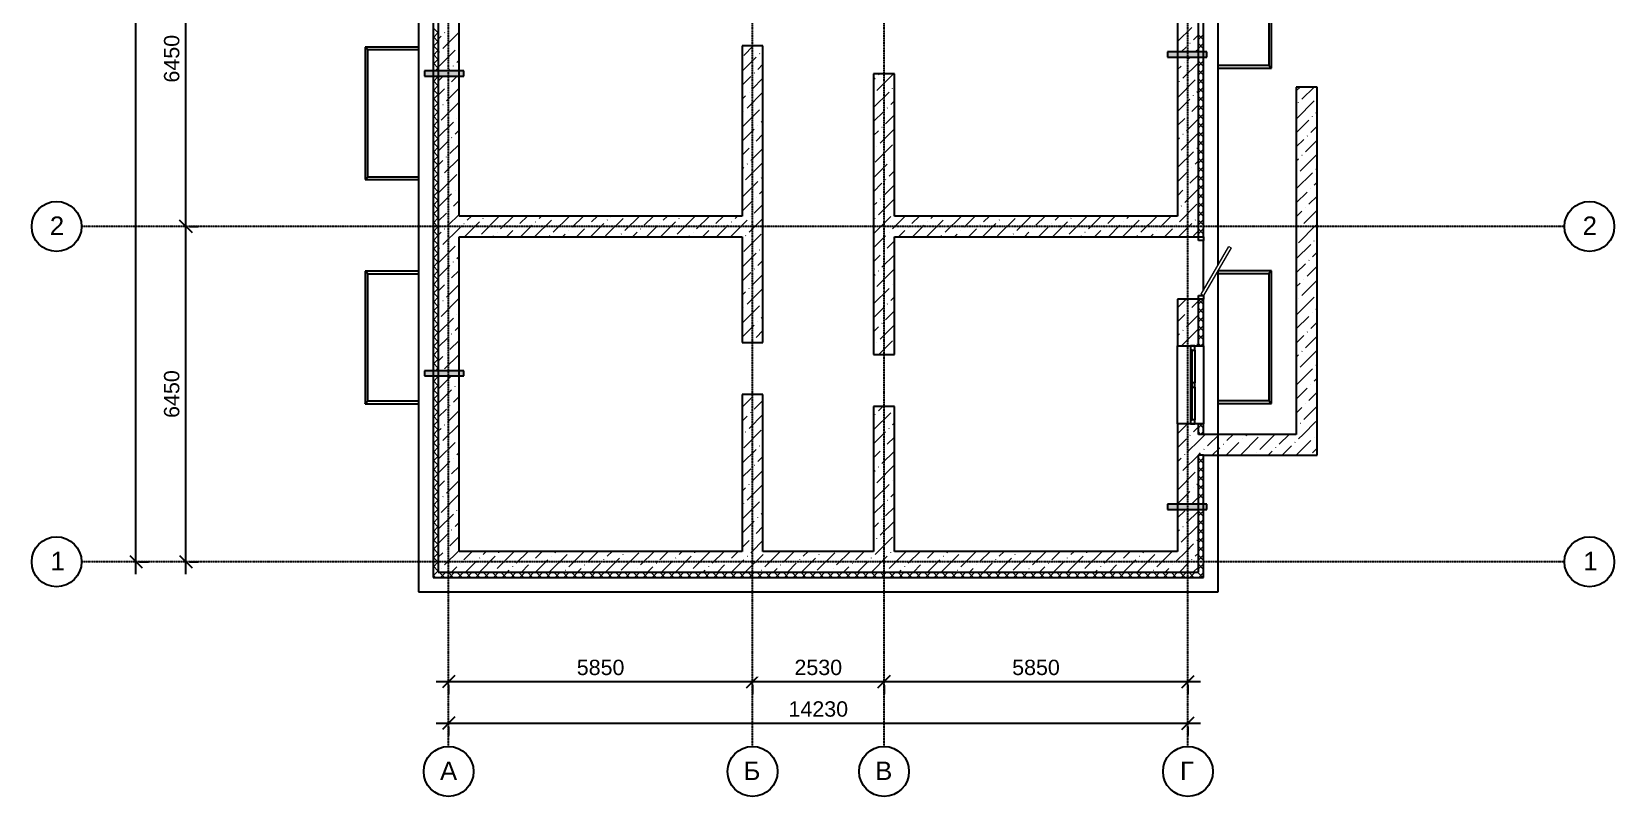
# Model space of a CAD drawing. Header units: millimetres. Extents: x -3463 to 813393, y -106315 to 159215.
# Drawn here: x -2286 to 28175, y -2448 to 12259 of the extents above; entities that cross this region are included whole.
import ezdxf

# ---------------------------------------------------------------- set-up
doc = ezdxf.new("R2010")
doc.units = ezdxf.units.MM
doc.linetypes.add('Линия сетки', pattern=[22.225, 12.7, -3.175, 3.175, -3.175])
doc.layers.add('AXIS_', color=252, linetype='Continuous')
doc.layers.add('PLANS_', color=252, linetype='Continuous')
doc.styles.add('arial', font='arial.ttf')
doc.styles.add('Arial_1', font='arial.ttf', dxfattribs={"height": 295.05988})

# ---------------------------------------------------------------- blocks, each defined once
blk = doc.blocks.new('_Oblique')
at = {"color": 0, "linetype": 'ByBlock', "lineweight": -2}
blk.add_line((-0.5, -0.5), (0.5, 0.5), dxfattribs=at)
blk = doc.blocks.new('A$Cef6d39c7')
at = {"layer": 'PLANS_'}
for points in [[(9825, -34334), (10094, -34334), (10094, -34234), (9334, -34234), (9334, -34334), (9730, -34334)], [(-4699, -34701), (-4206, -34701), (-4206, -34601), (-4966, -34601), (-4966, -34701), (-4713, -34701)], [(-4699, -40466), (-4206, -40466), (-4206, -40366), (-4966, -40366), (-4966, -40466), (-4704, -40466)], [(9531, -43034), (10094, -43034), (10094, -42934), (9334, -42934), (9334, -43034), (9390, -43034)]]:
    blk.add_hatch(color=256, dxfattribs=at).paths.add_polyline_path(points, flags=0)
at = {"layer": 'AXIS_', "linetype": 'Линия сетки'}
for p, q in [((-4499, -47592), (-4499, 37741)), ((1351, -47592), (1351, 37741)), ((3881, -47592), (3881, 37741)), ((9731, -47592), (9731, 37741)), ((16977, -37590), (-11564, -37590)), ((16977, -44040), (-11564, -44040))]:
    blk.add_line(p, q, dxfattribs=at)
at = {"layer": 'AXIS_'}
for p, q in [((-10517, -44280), (-10517, 36140)), ((-9557, -37830), (-9557, -30900)), ((-9557, -44280), (-9557, -37350)), ((-9487, -37590), (-9317, -37590)), ((-9487, -37590), (-9317, -37590)), ((-10447, -44040), (-10277, -44040)), ((-9487, -44040), (-9317, -44040)), ((-4739, -46345), (1591, -46345)), ((-4499, -46415), (-4499, -46585)), ((1111, -46345), (4121, -46345)), ((1351, -46415), (1351, -46585)), ((1351, -46415), (1351, -46585)), ((3881, -46415), (3881, -46585)), ((3881, -46415), (3881, -46585)), ((9731, -46415), (9731, -46585)), ((-4739, -47145), (9971, -47145)), ((-4499, -47215), (-4499, -47385)), ((9731, -47215), (9731, -47385))]:
    blk.add_line(p, q, dxfattribs=at)
for centre in [(-12044, -37590), (17457, -37590), (-12044, -44040), (17457, -44040), (-4499, -48072), (1351, -48072), (3881, -48072), (9731, -48072)]:
    blk.add_circle(centre, 480, dxfattribs=at)
at = {"layer": 'PLANS_'}
for p, q in [((10311, -38335), (10311, 36480)), ((9931, -37790), (9931, 36100)), ((-5079, 21975), (-5079, -44620)), ((-4699, 21430), (-4699, -44240)), ((11286, -32046), (11286, -34496)), ((11336, -34546), (11336, -31996)), ((-5079, -34140), (-6104, -34140)), ((-6104, -34140), (-6104, -36690)), ((-6054, -34190), (-5079, -34190)), ((-6054, -36640), (-6054, -34190)), ((10094, -34234), (9334, -34234)), ((9334, -34234), (9334, -34334)), ((9334, -34334), (10094, -34334)), ((10094, -34334), (10094, -34234)), ((-4206, -34601), (-4966, -34601)), ((-4966, -34601), (-4966, -34701)), ((-4966, -34701), (-4206, -34701)), ((-4206, -34701), (-4206, -34601)), ((11286, -34496), (10311, -34496)), ((10311, -34546), (11336, -34546)), ((-6104, -36690), (-5079, -36690)), ((-5079, -36640), (-6054, -36640)), ((9931, -37790), (10031, -37790)), ((9931, -37860), (9931, -37790)), ((10031, -37860), (9931, -37860)), ((10031, -37790), (10031, -37860)), ((10031, -38820), (10031, -37860)), ((-5079, -38450), (-6104, -38450)), ((-6104, -38450), (-6104, -41000)), ((-6054, -38500), (-5079, -38500)), ((-6054, -40950), (-6054, -38500)), ((10311, -44620), (10311, -38435)), ((11336, -38446), (10311, -38446)), ((10311, -38496), (11286, -38496)), ((11286, -38496), (11286, -40946)), ((11336, -40996), (11336, -38446)), ((9931, -38920), (10031, -38920)), ((9931, -38990), (9931, -38920)), ((9931, -39890), (9931, -38990)), ((10031, -38990), (9931, -38990)), ((10031, -38920), (10031, -38990)), ((9531, -41390), (9531, -39890)), ((9781, -39890), (9781, -39970)), ((9861, -39890), (9781, -39890)), ((9861, -39970), (9861, -39890)), ((10031, -39890), (10031, -41390)), ((9781, -39970), (9781, -41310)), ((9811, -39970), (9781, -39970)), ((9781, -39970), (9861, -39970)), ((9811, -41310), (9811, -39970)), ((9861, -39970), (9861, -40600)), ((-4206, -40366), (-4966, -40366)), ((-4966, -40366), (-4966, -40466)), ((-4966, -40466), (-4206, -40466)), ((-4206, -40466), (-4206, -40366)), ((9781, -40600), (9781, -40680)), ((9861, -40600), (9781, -40600)), ((9781, -40680), (9861, -40680)), ((9861, -40680), (9861, -40600)), ((9861, -40680), (9861, -41310)), ((-6104, -41000), (-5079, -41000)), ((-5079, -40950), (-6054, -40950)), ((11286, -40946), (10311, -40946)), ((10311, -40996), (11336, -40996)), ((9781, -41310), (9811, -41310)), ((9781, -41310), (9781, -41390)), ((9861, -41310), (9781, -41310)), ((9781, -41390), (9861, -41390)), ((9861, -41390), (9861, -41310)), ((9931, -41590), (9931, -41390)), ((10031, -41590), (9931, -41590)), ((9931, -44240), (9931, -41990)), ((10031, -41990), (9931, -41990)), ((10094, -42934), (9334, -42934)), ((9334, -42934), (9334, -43034)), ((10094, -43034), (10094, -42934)), ((9334, -43034), (10094, -43034)), ((-4699, -44240), (9931, -44240)), ((-5079, -44620), (10311, -44620))]:
    blk.add_line(p, q, dxfattribs=at)
at = {"layer": 'PLANS_', "lineweight": 25}
for p, q in [((10031, -37790), (10031, 36200)), ((-4799, 21430), (-4799, -44340)), ((-4299, -37390), (-4299, -31340)), ((9531, -31340), (9531, -37390)), ((1551, -34120), (1151, -34120)), ((1151, -34120), (1151, -37390)), ((1551, -39820), (1551, -34120)), ((3681, -34655), (3681, -40055)), ((4081, -34655), (3681, -34655)), ((4081, -37390), (4081, -34655)), ((12216, -34910), (11816, -34910)), ((11816, -34910), (11816, -41590)), ((12216, -41990), (12216, -34910)), ((1151, -37390), (-4299, -37390)), ((9531, -37390), (4081, -37390)), ((-4299, -43840), (-4299, -37790)), ((-4299, -37790), (1151, -37790)), ((1151, -37790), (1151, -39820)), ((4081, -40055), (4081, -37790)), ((4081, -37790), (9931, -37790)), ((9531, -38990), (9531, -39890)), ((9931, -38990), (9531, -38990)), ((10031, -39890), (10031, -38990)), ((1151, -39820), (1551, -39820)), ((9531, -39890), (10031, -39890)), ((3681, -40055), (4081, -40055)), ((1551, -40820), (1151, -40820)), ((1151, -40820), (1151, -43840)), ((1551, -43840), (1551, -40820)), ((3681, -41055), (3681, -43840)), ((4081, -41055), (3681, -41055)), ((4081, -43840), (4081, -41055)), ((9531, -41390), (9531, -43840)), ((10031, -41390), (9531, -41390)), ((10031, -41590), (10031, -41390)), ((11816, -41590), (10031, -41590)), ((10031, -44340), (10031, -41990)), ((10031, -41990), (12216, -41990)), ((1151, -43840), (-4299, -43840)), ((3681, -43840), (1551, -43840)), ((9531, -43840), (4081, -43840)), ((-4799, -44340), (10031, -44340))]:
    blk.add_line(p, q, dxfattribs=at)
at = {"layer": 'PLANS_', "linetype": 'Continuous', "lineweight": 9}
for p, q in [((-4699, -33869), (-4799, -33769)), ((9531, -34036), (9803, -33764)), ((-4799, -33962), (-4699, -33862)), ((-4699, -34038), (-4799, -33938)), ((-4799, -34131), (-4699, -34031)), ((-4699, -34208), (-4799, -34108)), ((-4699, -33987), (-4644, -33932)), ((-4610, -34168), (-4299, -33856)), ((-4577, -33865), (-4574, -33862)), ((9769, -34067), (9772, -34064)), ((9837, -34000), (9931, -33905)), ((9931, -33996), (10031, -33896)), ((10031, -34004), (9931, -33904)), ((9931, -34166), (10031, -34066)), ((10031, -34174), (9931, -34074)), ((-4799, -34301), (-4699, -34201)), ((-4699, -34378), (-4799, -34278)), ((-4799, -34471), (-4699, -34371)), ((-4699, -34526), (-4374, -34202)), ((-4678, -34235), (-4675, -34232)), ((-4341, -34437), (-4299, -34395)), ((-4307, -34134), (-4304, -34131)), ((1151, -34603), (1418, -34336)), ((1182, -34303), (1365, -34120)), ((1485, -34269), (1488, -34266)), ((9603, -34234), (9702, -34134)), ((9736, -34370), (9772, -34334)), ((9872, -34234), (9931, -34174)), ((9931, -34336), (9933, -34334)), ((9931, -34505), (10031, -34405)), ((10031, -34513), (9931, -34413)), ((10031, -34343), (10022, -34334)), ((-4699, -34547), (-4799, -34447)), ((-4799, -34810), (-4699, -34710)), ((-4759, -34601), (-4699, -34541)), ((-4699, -34717), (-4714, -34701)), ((-4699, -34795), (-4605, -34701)), ((-4505, -34601), (-4476, -34572)), ((-4442, -34808), (-4335, -34701)), ((-4408, -34505), (-4405, -34502)), ((1151, -34872), (1317, -34707)), ((1384, -34639), (1387, -34637)), ((1451, -34572), (1551, -34472)), ((3741, -34976), (4063, -34655)), ((3775, -34673), (3778, -34670)), ((9531, -34574), (9601, -34505)), ((9635, -34740), (9931, -34444)), ((9668, -34437), (9671, -34435)), ((9931, -34675), (10031, -34575)), ((10031, -34683), (9931, -34583)), ((-4699, -34887), (-4799, -34787)), ((-4799, -34980), (-4699, -34880)), ((-4699, -35056), (-4799, -34956)), ((-4699, -35065), (-4577, -34943)), ((-4543, -35178), (-4299, -34934)), ((-4509, -34875), (-4506, -34872)), ((1249, -35313), (1551, -35011)), ((1283, -35010), (1286, -35007)), ((1350, -34943), (1551, -34742)), ((3681, -34767), (3708, -34740)), ((3681, -35306), (3977, -35010)), ((4045, -34943), (4047, -34940)), ((9534, -35111), (9870, -34774)), ((9567, -34808), (9570, -34805)), ((9904, -35010), (9931, -34983)), ((9931, -34845), (10031, -34745)), ((10031, -34852), (9931, -34752)), ((9931, -35014), (10031, -34914)), ((10031, -35022), (9931, -34922)), ((11816, -34983), (11890, -34910)), ((11925, -35145), (12160, -34910)), ((-4799, -35150), (-4699, -35050)), ((-4699, -35226), (-4799, -35126)), ((-4799, -35319), (-4699, -35219)), ((-4699, -35396), (-4799, -35296)), ((-4699, -35334), (-4678, -35313)), ((-4644, -35549), (-4307, -35212)), ((-4610, -35246), (-4607, -35243)), ((1151, -35142), (1216, -35077)), ((3943, -35313), (3946, -35310)), ((4011, -35246), (4081, -35175)), ((9531, -35383), (9769, -35145)), ((9803, -35380), (9931, -35252)), ((9837, -35077), (9840, -35074)), ((9931, -35184), (10031, -35084)), ((10031, -35192), (9931, -35092)), ((9931, -35354), (10031, -35254)), ((10031, -35361), (9931, -35261)), ((11824, -35515), (12160, -35178)), ((11857, -35212), (11860, -35209)), ((-4799, -35489), (-4699, -35389)), ((-4699, -35566), (-4799, -35466)), ((-4799, -35659), (-4699, -35559)), ((-4699, -35735), (-4799, -35635)), ((-4699, -35873), (-4408, -35582)), ((-4341, -35515), (-4338, -35512)), ((1151, -35680), (1485, -35347)), ((1182, -35380), (1185, -35377)), ((1519, -35582), (1551, -35550)), ((3681, -35575), (3876, -35380)), ((3910, -35616), (4081, -35444)), ((9531, -35652), (9668, -35515)), ((9702, -35751), (9931, -35521)), ((9736, -35448), (9739, -35445)), ((9931, -35523), (10031, -35423)), ((10031, -35531), (9931, -35431)), ((9931, -35693), (10031, -35593)), ((10031, -35701), (9931, -35601)), ((11816, -35792), (12059, -35549)), ((12127, -35481), (12130, -35478)), ((12194, -35414), (12216, -35392)), ((-4799, -35829), (-4699, -35729)), ((-4699, -35905), (-4799, -35805)), ((-4799, -35998), (-4699, -35898)), ((-4442, -35885), (-4439, -35883)), ((-4374, -35818), (-4299, -35742)), ((1151, -35950), (1384, -35717)), ((1418, -35953), (1551, -35819)), ((1451, -35650), (1454, -35647)), ((3681, -35844), (3775, -35751)), ((3809, -35986), (4081, -35714)), ((3842, -35683), (3845, -35681)), ((9531, -35921), (9567, -35885)), ((9601, -36121), (9931, -35791)), ((9635, -35818), (9638, -35815)), ((9931, -35863), (10031, -35763)), ((10031, -35871), (9931, -35771)), ((9931, -36033), (10031, -35933)), ((10031, -36040), (9931, -35940)), ((11816, -36061), (11958, -35919)), ((11992, -36155), (12216, -35930)), ((12026, -35852), (12029, -35849)), ((12093, -35784), (12216, -35661)), ((-4699, -36075), (-4799, -35975)), ((-4799, -36168), (-4699, -36068)), ((-4699, -36244), (-4799, -36144)), ((-4799, -36338), (-4699, -36238)), ((-4699, -36142), (-4509, -35953)), ((-4476, -36189), (-4299, -36012)), ((1151, -36219), (1283, -36087)), ((1317, -36323), (1551, -36089)), ((1350, -36020), (1353, -36017)), ((3708, -36357), (4045, -36020)), ((3741, -36054), (3744, -36051)), ((9531, -36460), (9837, -36155)), ((9534, -36189), (9537, -36186)), ((9904, -36087), (9907, -36085)), ((9931, -36202), (10031, -36102)), ((10031, -36210), (9931, -36110)), ((11891, -36525), (12216, -36200)), ((11925, -36222), (11928, -36219)), ((-4699, -36414), (-4799, -36314)), ((-4799, -36507), (-4699, -36407)), ((-4699, -36584), (-4799, -36484)), ((-4699, -36412), (-4610, -36323)), ((-4577, -36559), (-4299, -36281)), ((-4543, -36256), (-4540, -36253)), ((1151, -36489), (1182, -36458)), ((1216, -36694), (1551, -36358)), ((1249, -36391), (1252, -36388)), ((3681, -36653), (3943, -36391)), ((3977, -36626), (4081, -36522)), ((4011, -36323), (4014, -36320)), ((4078, -36256), (4081, -36253)), ((9531, -36730), (9736, -36525)), ((9803, -36458), (9806, -36455)), ((9870, -36391), (9931, -36330)), ((9931, -36372), (10031, -36272)), ((10031, -36380), (9931, -36280)), ((9931, -36542), (10031, -36442)), ((10031, -36549), (9931, -36449)), ((11816, -36330), (11857, -36290)), ((12194, -36492), (12197, -36489)), ((-4799, -36677), (-4699, -36577)), ((-4699, -36754), (-4799, -36654)), ((-4799, -36847), (-4699, -36747)), ((-4699, -36923), (-4799, -36823)), ((-4678, -36929), (-4341, -36593)), ((-4644, -36626), (-4641, -36623)), ((-4307, -36828), (-4299, -36820)), ((1151, -37027), (1451, -36727)), ((1519, -36660), (1522, -36657)), ((3681, -36922), (3842, -36761)), ((3876, -36997), (4081, -36791)), ((3910, -36694), (3913, -36691)), ((9702, -36828), (9705, -36826)), ((9769, -36761), (9931, -36599)), ((9931, -36711), (10031, -36611)), ((10031, -36719), (9931, -36619)), ((9931, -36881), (10031, -36781)), ((10031, -36889), (9931, -36789)), ((11816, -36869), (12127, -36559)), ((11824, -36593), (11826, -36590)), ((12160, -36795), (12216, -36739)), ((-4799, -37016), (-4699, -36916)), ((-4699, -37093), (-4799, -36993)), ((-4799, -37186), (-4699, -37086)), ((-4699, -37263), (-4799, -37163)), ((-4699, -37220), (-4442, -36963)), ((-4408, -37199), (-4299, -37089)), ((-4374, -36896), (-4372, -36893)), ((1151, -37297), (1350, -37098)), ((1418, -37030), (1421, -37028)), ((1485, -36963), (1551, -36897)), ((3681, -37191), (3741, -37131)), ((3775, -37367), (4081, -37061)), ((3809, -37064), (3812, -37061)), ((9531, -36999), (9635, -36896)), ((9668, -37131), (9931, -36868)), ((9931, -37051), (10031, -36951)), ((10031, -37059), (9931, -36959)), ((9931, -37221), (10031, -37121)), ((10031, -37228), (9931, -37128)), ((11816, -37139), (12026, -36929)), ((12059, -37165), (12216, -37008)), ((12093, -36862), (12096, -36859)), ((-4799, -37356), (-4699, -37256)), ((-4699, -37432), (-4799, -37332)), ((-4799, -37526), (-4699, -37426)), ((-4699, -37489), (-4543, -37333)), ((-4509, -37569), (-4299, -37359)), ((-4476, -37266), (-4473, -37263)), ((-4139, -37468), (-4060, -37390)), ((-3869, -37738), (-3533, -37401)), ((-3836, -37435), (-3833, -37432)), ((-3499, -37637), (-3252, -37390)), ((-3128, -37536), (-2983, -37390)), ((-2758, -37435), (-2713, -37390)), ((-2489, -37704), (-2174, -37390)), ((-2455, -37401), (-2452, -37398)), ((-2118, -37603), (-1905, -37390)), ((-1748, -37502), (-1636, -37390)), ((-1478, -37771), (-1142, -37435)), ((-1445, -37468), (-1442, -37465)), ((-1377, -37401), (-1366, -37390)), ((-1108, -37670), (-827, -37390)), ((-737, -37569), (-558, -37390)), ((-367, -37468), (-289, -37390)), ((-98, -37738), (239, -37401)), ((-64, -37435), (-61, -37432)), ((273, -37637), (520, -37390)), ((643, -37536), (789, -37390)), ((1014, -37435), (1058, -37390)), ((1283, -37704), (1551, -37436)), ((1317, -37401), (1320, -37398)), ((1384, -37333), (1551, -37166)), ((3681, -37730), (4011, -37401)), ((3708, -37435), (3711, -37432)), ((4078, -37333), (4081, -37331)), ((4081, -37600), (4291, -37390)), ((4415, -37536), (4561, -37390)), ((4785, -37435), (4830, -37390)), ((5055, -37704), (5369, -37390)), ((5088, -37401), (5091, -37398)), ((5425, -37603), (5638, -37390)), ((5796, -37502), (5908, -37390)), ((6065, -37771), (6402, -37435)), ((6099, -37468), (6102, -37465)), ((6166, -37401), (6177, -37390)), ((6436, -37670), (6716, -37390)), ((6806, -37569), (6985, -37390)), ((7176, -37468), (7255, -37390)), ((7446, -37738), (7783, -37401)), ((7479, -37435), (7482, -37432)), ((7816, -37637), (8063, -37390)), ((8187, -37536), (8332, -37390)), ((8557, -37435), (8602, -37390)), ((8826, -37704), (9141, -37390)), ((8860, -37401), (8863, -37398)), ((9197, -37603), (9410, -37390)), ((9531, -37268), (9534, -37266)), ((9567, -37502), (9904, -37165)), ((9601, -37199), (9604, -37196)), ((9870, -37468), (9873, -37465)), ((9931, -37390), (10031, -37290)), ((10031, -37398), (9931, -37298)), ((9931, -37560), (10031, -37460)), ((10031, -37568), (9931, -37468)), ((11816, -37408), (11925, -37300)), ((11958, -37536), (12216, -37277)), ((11992, -37232), (11995, -37230)), ((-4699, -37602), (-4799, -37502)), ((-4799, -37695), (-4699, -37595)), ((-4699, -37772), (-4799, -37672)), ((-4799, -37865), (-4699, -37765)), ((-4699, -37759), (-4644, -37704)), ((-4610, -37940), (-4299, -37628)), ((-4577, -37637), (-4574, -37634)), ((-4299, -37628), (-4273, -37603)), ((-4206, -37536), (-4203, -37533)), ((-4191, -37790), (-3903, -37502)), ((-3652, -37790), (-3634, -37771)), ((-3566, -37704), (-3563, -37701)), ((-3383, -37790), (-3263, -37670)), ((-3196, -37603), (-3193, -37600)), ((-3113, -37790), (-2893, -37569)), ((-2844, -37790), (-2522, -37468)), ((-2825, -37502), (-2823, -37499)), ((-2556, -37771), (-2553, -37768)), ((-2305, -37790), (-2253, -37738)), ((-2186, -37670), (-2183, -37667)), ((-2036, -37790), (-1882, -37637)), ((-1815, -37569), (-1812, -37566)), ((-1766, -37790), (-1512, -37536)), ((-1175, -37738), (-1172, -37735)), ((-958, -37790), (-872, -37704)), ((-805, -37637), (-802, -37634)), ((-689, -37790), (-502, -37603)), ((-434, -37536), (-432, -37533)), ((-419, -37790), (-131, -37502)), ((120, -37790), (138, -37771)), ((205, -37704), (208, -37701)), ((389, -37790), (509, -37670)), ((576, -37603), (579, -37600)), ((658, -37790), (879, -37569)), ((928, -37790), (1151, -37566)), ((946, -37502), (949, -37499)), ((1151, -37566), (1249, -37468)), ((1182, -38074), (1519, -37738)), ((1216, -37771), (1219, -37768)), ((3681, -38000), (3910, -37771)), ((3977, -37704), (3980, -37701)), ((4045, -37637), (4081, -37600)), ((4161, -37790), (4280, -37670)), ((4348, -37603), (4350, -37600)), ((4430, -37790), (4651, -37569)), ((4700, -37790), (5021, -37468)), ((4718, -37502), (4721, -37499)), ((4987, -37771), (4990, -37768)), ((5238, -37790), (5291, -37738)), ((5358, -37670), (5361, -37667)), ((5508, -37790), (5661, -37637)), ((5728, -37569), (5731, -37566)), ((5777, -37790), (6031, -37536)), ((6368, -37738), (6371, -37735)), ((6585, -37790), (6671, -37704)), ((6739, -37637), (6741, -37634)), ((6855, -37790), (7042, -37603)), ((7109, -37536), (7112, -37533)), ((7124, -37790), (7412, -37502)), ((7663, -37790), (7682, -37771)), ((7749, -37704), (7752, -37701)), ((7932, -37790), (8052, -37670)), ((8119, -37603), (8122, -37600)), ((8202, -37790), (8422, -37569)), ((8471, -37790), (8793, -37468)), ((8490, -37502), (8493, -37499)), ((8759, -37771), (8762, -37768)), ((9010, -37790), (9062, -37738)), ((9130, -37670), (9132, -37667)), ((9280, -37790), (9433, -37637)), ((9500, -37569), (9503, -37566)), ((9549, -37790), (9803, -37536)), ((9837, -37771), (9931, -37677)), ((9931, -37730), (10031, -37630)), ((10031, -37737), (9931, -37637)), ((11816, -37677), (11824, -37670)), ((11857, -37906), (12194, -37569)), ((11891, -37603), (11894, -37600)), ((-4699, -37941), (-4799, -37841)), ((-4799, -38035), (-4699, -37935)), ((-4699, -38111), (-4799, -38011)), ((-4699, -38297), (-4374, -37973)), ((-4678, -38007), (-4675, -38004)), ((-4307, -37906), (-4304, -37903)), ((1485, -38041), (1488, -38038)), ((3876, -38074), (3879, -38072)), ((3943, -38007), (4081, -37869)), ((11816, -38216), (12093, -37940)), ((12160, -37872), (12163, -37869)), ((-4799, -38204), (-4699, -38104)), ((-4699, -38281), (-4799, -38181)), ((-4799, -38374), (-4699, -38274)), ((-4699, -38451), (-4799, -38351)), ((-4699, -38567), (-4476, -38344)), ((-4408, -38276), (-4405, -38274)), ((-4341, -38209), (-4299, -38167)), ((1151, -38374), (1418, -38108)), ((1451, -38344), (1551, -38244)), ((3681, -38269), (3809, -38142)), ((3842, -38377), (4081, -38138)), ((11816, -38486), (11992, -38310)), ((12026, -38546), (12216, -38355)), ((12059, -38243), (12062, -38240)), ((12127, -38175), (12216, -38086)), ((-4799, -38544), (-4699, -38444)), ((-4699, -38620), (-4799, -38520)), ((-4799, -38714), (-4699, -38614)), ((-4509, -38647), (-4506, -38644)), ((-4442, -38580), (-4299, -38436)), ((1151, -38644), (1317, -38478)), ((1350, -38714), (1551, -38513)), ((1384, -38411), (1387, -38408)), ((3681, -38538), (3708, -38512)), ((3741, -38748), (4078, -38411)), ((3775, -38445), (3778, -38442)), ((11816, -38755), (11891, -38681)), ((11925, -38916), (12216, -38625)), ((11958, -38613), (11961, -38610)), ((-4699, -38790), (-4799, -38690)), ((-4799, -38883), (-4699, -38783)), ((-4699, -38960), (-4799, -38860)), ((-4799, -39053), (-4699, -38953)), ((-4699, -38836), (-4577, -38714)), ((-4644, -39320), (-4307, -38984)), ((-4543, -38950), (-4299, -38706)), ((1151, -38913), (1216, -38849)), ((1249, -39085), (1551, -38783)), ((1283, -38782), (1286, -38779)), ((3681, -39077), (3977, -38782)), ((4011, -39017), (4081, -38947)), ((4045, -38714), (4047, -38711)), ((9531, -39154), (9696, -38990)), ((9931, -39087), (10029, -38990)), ((11824, -39287), (12160, -38950)), ((11857, -38984), (11860, -38981)), ((-4699, -39129), (-4799, -39029)), ((-4799, -39223), (-4699, -39123)), ((-4699, -39299), (-4799, -39199)), ((-4799, -39392), (-4699, -39292)), ((-4699, -39106), (-4678, -39085)), ((-4610, -39017), (-4607, -39014)), ((-4341, -39287), (-4338, -39284)), ((1151, -39452), (1485, -39118)), ((1182, -39152), (1185, -39149)), ((3681, -39347), (3876, -39152)), ((3910, -39388), (4081, -39216)), ((3943, -39085), (3946, -39082)), ((9531, -39424), (9668, -39287)), ((9702, -39522), (9931, -39293)), ((9736, -39219), (9739, -39217)), ((9803, -39152), (9931, -39024)), ((10031, -39095), (9931, -38995)), ((9931, -39257), (10031, -39157)), ((10031, -39265), (9931, -39165)), ((12127, -39253), (12130, -39250)), ((12194, -39186), (12216, -39163)), ((-4699, -39469), (-4799, -39369)), ((-4799, -39562), (-4699, -39462)), ((-4699, -39639), (-4799, -39539)), ((-4699, -39644), (-4408, -39354)), ((-4374, -39590), (-4299, -39514)), ((1151, -39721), (1384, -39489)), ((1418, -39724), (1551, -39591)), ((1451, -39421), (1454, -39419)), ((1519, -39354), (1551, -39321)), ((3681, -39616), (3775, -39522)), ((3809, -39758), (4081, -39486)), ((3842, -39455), (3845, -39452)), ((9604, -39890), (9931, -39562)), ((9635, -39590), (9638, -39587)), ((9931, -39427), (10031, -39327)), ((10031, -39434), (9931, -39334)), ((9931, -39596), (10031, -39496)), ((10031, -39604), (9931, -39504)), ((11816, -39563), (12059, -39320)), ((12093, -39556), (12216, -39433)), ((-4799, -39732), (-4699, -39632)), ((-4699, -39808), (-4799, -39708)), ((-4799, -39901), (-4699, -39801)), ((-4699, -39978), (-4799, -39878)), ((-4699, -39914), (-4509, -39724)), ((-4476, -39960), (-4299, -39783)), ((-4442, -39657), (-4439, -39654)), ((1350, -39792), (1353, -39789)), ((3741, -39826), (3744, -39823)), ((3781, -40055), (4045, -39792)), ((9531, -39693), (9567, -39657)), ((9904, -39859), (9907, -39856)), ((9931, -39766), (10031, -39666)), ((10031, -39774), (9931, -39674)), ((9978, -39890), (9931, -39844)), ((9978, -39890), (10031, -39836)), ((11816, -39833), (11958, -39691)), ((11992, -39927), (12216, -39702)), ((12026, -39623), (12029, -39621)), ((-4799, -40071), (-4699, -39971)), ((-4699, -40148), (-4799, -40048)), ((-4799, -40241), (-4699, -40141)), ((-4699, -40183), (-4610, -40095)), ((-4577, -40331), (-4299, -40053)), ((-4543, -40028), (-4540, -40025)), ((4078, -40028), (4081, -40024)), ((11816, -40102), (11857, -40061)), ((11891, -40297), (12216, -39972)), ((11925, -39994), (11928, -39991)), ((-4699, -40317), (-4799, -40217)), ((-4799, -40580), (-4699, -40480)), ((-4754, -40366), (-4699, -40311)), ((-4699, -40487), (-4719, -40466)), ((-4678, -40701), (-4443, -40466)), ((-4343, -40366), (-4341, -40364)), ((11816, -40641), (12127, -40331)), ((11824, -40364), (11826, -40361)), ((12160, -40566), (12216, -40510)), ((12194, -40263), (12197, -40260)), ((-4699, -40657), (-4799, -40557)), ((-4799, -40750), (-4699, -40650)), ((-4699, -40826), (-4799, -40726)), ((-4699, -40992), (-4442, -40735)), ((-4374, -40667), (-4372, -40665)), ((-4307, -40600), (-4299, -40592)), ((11816, -40910), (12026, -40701)), ((12059, -40937), (12216, -40780)), ((12093, -40634), (12096, -40631)), ((-4799, -40920), (-4699, -40820)), ((-4699, -40996), (-4799, -40896)), ((-4799, -41089), (-4699, -40989)), ((-4699, -41166), (-4799, -41066)), ((-4699, -41261), (-4543, -41105)), ((-4476, -41038), (-4473, -41035)), ((-4408, -40971), (-4299, -40861)), ((1151, -41068), (1350, -40869)), ((1384, -41105), (1551, -40938)), ((3775, -41139), (3859, -41055)), ((4078, -41105), (4081, -41102)), ((11816, -41180), (11925, -41072)), ((11958, -41307), (12216, -41049)), ((11992, -41004), (11995, -41001)), ((-4799, -41259), (-4699, -41159)), ((-4699, -41336), (-4799, -41236)), ((-4799, -41429), (-4699, -41329)), ((-4699, -41505), (-4799, -41405)), ((-4610, -41711), (-4299, -41400)), ((-4577, -41408), (-4574, -41405)), ((-4509, -41341), (-4299, -41130)), ((1151, -41338), (1249, -41240)), ((1283, -41476), (1551, -41207)), ((1317, -41173), (1320, -41170)), ((3681, -41502), (4011, -41173)), ((3708, -41206), (3711, -41203)), ((4045, -41408), (4081, -41371)), ((9531, -41579), (9721, -41390)), ((9931, -41463), (10005, -41390)), ((10031, -41471), (9950, -41390)), ((11891, -41375), (11894, -41372)), ((11945, -41590), (12194, -41341)), ((-4799, -41599), (-4699, -41499)), ((-4699, -41675), (-4799, -41575)), ((-4799, -41768), (-4699, -41668)), ((-4699, -41530), (-4644, -41476)), ((-4307, -41678), (-4304, -41675)), ((1182, -41846), (1519, -41509)), ((1216, -41543), (1219, -41540)), ((3681, -41771), (3910, -41543)), ((3943, -41779), (4081, -41641)), ((3977, -41476), (3980, -41473)), ((9531, -41848), (9702, -41678)), ((9736, -41913), (9931, -41718)), ((9769, -41610), (9772, -41608)), ((9837, -41543), (9931, -41448)), ((9981, -41590), (9931, -41541)), ((9931, -41718), (10059, -41590)), ((9975, -41590), (10031, -41533)), ((10106, -41812), (10329, -41590)), ((10477, -41711), (10598, -41590)), ((10746, -41981), (11083, -41644)), ((10780, -41678), (10783, -41675)), ((10847, -41610), (10868, -41590)), ((11116, -41880), (11406, -41590)), ((11487, -41779), (11676, -41590)), ((11815, -41990), (12093, -41711)), ((11816, -41449), (11824, -41442)), ((11857, -41678), (11945, -41590)), ((12160, -41644), (12163, -41641)), ((-4699, -41845), (-4799, -41745)), ((-4799, -41938), (-4699, -41838)), ((-4699, -42014), (-4799, -41914)), ((-4799, -42108), (-4699, -42008)), ((-4699, -42069), (-4374, -41745)), ((-4678, -41779), (-4675, -41776)), ((-4341, -41981), (-4299, -41939)), ((1151, -42146), (1418, -41880)), ((1451, -42115), (1551, -42016)), ((1485, -41812), (1488, -41810)), ((3681, -42041), (3809, -41913)), ((3842, -42149), (4081, -41910)), ((3876, -41846), (3879, -41843)), ((9635, -42284), (9931, -41987)), ((9668, -41981), (9671, -41978)), ((9931, -41987), (9971, -41947)), ((10039, -41880), (10042, -41877)), ((10198, -41990), (10342, -41846)), ((10409, -41779), (10412, -41776)), ((10468, -41990), (10712, -41745)), ((11049, -41947), (11052, -41944)), ((11276, -41990), (11352, -41913)), ((11420, -41846), (11422, -41843)), ((11545, -41990), (11723, -41812)), ((11790, -41745), (11793, -41742)), ((12127, -41947), (12216, -41857)), ((-4699, -42184), (-4799, -42084)), ((-4799, -42277), (-4699, -42177)), ((-4699, -42354), (-4799, -42254)), ((-4699, -42339), (-4476, -42115)), ((-4442, -42351), (-4299, -42208)), ((-4408, -42048), (-4405, -42045)), ((1151, -42416), (1317, -42250)), ((1350, -42486), (1551, -42285)), ((1384, -42183), (1387, -42180)), ((3681, -42310), (3708, -42284)), ((3741, -42520), (4078, -42183)), ((3775, -42217), (3778, -42214)), ((9531, -42118), (9601, -42048)), ((9534, -42654), (9870, -42318)), ((9931, -42142), (10031, -42042)), ((10031, -42150), (9931, -42050)), ((9931, -42312), (10031, -42212)), ((10031, -42319), (9931, -42219)), ((-4799, -42447), (-4699, -42347)), ((-4699, -42524), (-4799, -42424)), ((-4799, -42617), (-4699, -42517)), ((-4699, -42693), (-4799, -42593)), ((-4699, -42608), (-4577, -42486)), ((-4543, -42722), (-4299, -42477)), ((-4509, -42419), (-4506, -42416)), ((1151, -42685), (1216, -42621)), ((1249, -42856), (1551, -42554)), ((1283, -42553), (1286, -42550)), ((3681, -42849), (3977, -42553)), ((4045, -42486), (4047, -42483)), ((9567, -42351), (9570, -42348)), ((9837, -42621), (9840, -42618)), ((9904, -42553), (9931, -42526)), ((9931, -42481), (10031, -42381)), ((10031, -42489), (9931, -42389)), ((9931, -42651), (10031, -42551)), ((10031, -42659), (9931, -42559)), ((-4799, -42786), (-4699, -42686)), ((-4699, -42863), (-4799, -42763)), ((-4799, -42956), (-4699, -42856)), ((-4699, -43033), (-4799, -42933)), ((-4699, -42877), (-4678, -42856)), ((-4644, -43092), (-4307, -42755)), ((-4610, -42789), (-4607, -42786)), ((1151, -43224), (1485, -42890)), ((1182, -42924), (1185, -42921)), ((3681, -43118), (3876, -42924)), ((3943, -42856), (3946, -42854)), ((4011, -42789), (4081, -42718)), ((9531, -42926), (9769, -42688)), ((9803, -42924), (9931, -42795)), ((9931, -42821), (10031, -42721)), ((10031, -42829), (9931, -42729)), ((9967, -42934), (9931, -42898)), ((9988, -42934), (10031, -42891)), ((-4799, -43126), (-4699, -43026)), ((-4699, -43202), (-4799, -43102)), ((-4799, -43296), (-4699, -43196)), ((-4699, -43416), (-4408, -43126)), ((-4341, -43058), (-4338, -43056)), ((1451, -43193), (1454, -43190)), ((1519, -43126), (1551, -43093)), ((3842, -43227), (3845, -43224)), ((3910, -43159), (4081, -42988)), ((9531, -43195), (9668, -43058)), ((9702, -43294), (9931, -43065)), ((9931, -43160), (10031, -43060)), ((10031, -43168), (9931, -43068)), ((9931, -43330), (10031, -43230)), ((10031, -43338), (9931, -43238)), ((-4699, -43372), (-4799, -43272)), ((-4799, -43465), (-4699, -43365)), ((-4699, -43542), (-4799, -43442)), ((-4799, -43635), (-4699, -43535)), ((-4699, -43686), (-4509, -43496)), ((-4476, -43732), (-4299, -43555)), ((-4442, -43429), (-4439, -43426)), ((-4374, -43361), (-4299, -43286)), ((1151, -43493), (1384, -43260)), ((1418, -43496), (1551, -43363)), ((3681, -43388), (3775, -43294)), ((3809, -43530), (4081, -43257)), ((9531, -43465), (9567, -43429)), ((9601, -43665), (9931, -43334)), ((9635, -43361), (9638, -43359)), ((9931, -43500), (10031, -43400)), ((10031, -43507), (9931, -43407)), ((-4699, -43711), (-4799, -43611)), ((-4799, -43805), (-4699, -43705)), ((-4699, -43881), (-4799, -43781)), ((-4577, -44102), (-4299, -43824)), ((-4543, -43799), (-4540, -43796)), ((-4206, -44001), (-4045, -43840)), ((-3836, -43900), (-3775, -43840)), ((-3566, -44170), (-3236, -43840)), ((-3533, -43867), (-3530, -43864)), ((-3196, -44069), (-2967, -43840)), ((-2825, -43968), (-2697, -43840)), ((-2455, -43867), (-2428, -43840)), ((-2186, -44136), (-1889, -43840)), ((-1815, -44035), (-1620, -43840)), ((-1445, -43934), (-1350, -43840)), ((-805, -44102), (-542, -43840)), ((-434, -44001), (-273, -43840)), ((-64, -43900), (-3, -43840)), ((205, -44170), (535, -43840)), ((239, -43867), (242, -43864)), ((576, -44069), (805, -43840)), ((946, -43968), (1074, -43840)), ((1151, -43763), (1283, -43631)), ((1317, -43867), (1344, -43840)), ((1344, -43840), (1551, -43632)), ((1350, -43564), (1353, -43561)), ((1586, -44136), (1882, -43840)), ((1957, -44035), (2152, -43840)), ((2327, -43934), (2421, -43840)), ((2967, -44102), (3230, -43840)), ((3337, -44001), (3499, -43840)), ((3708, -43900), (3768, -43840)), ((3741, -43597), (3744, -43594)), ((3768, -43840), (4045, -43564)), ((3977, -44170), (4307, -43840)), ((4011, -43867), (4014, -43864)), ((4078, -43799), (4081, -43796)), ((4348, -44069), (4577, -43840)), ((4718, -43968), (4846, -43840)), ((5088, -43867), (5115, -43840)), ((5358, -44136), (5654, -43840)), ((5728, -44035), (5924, -43840)), ((6099, -43934), (6193, -43840)), ((6739, -44102), (7001, -43840)), ((7109, -44001), (7271, -43840)), ((7479, -43900), (7540, -43840)), ((7749, -44170), (8079, -43840)), ((7783, -43867), (7785, -43864)), ((8119, -44069), (8348, -43840)), ((8490, -43968), (8618, -43840)), ((8860, -43867), (8887, -43840)), ((9130, -44136), (9426, -43840)), ((9500, -44035), (9695, -43840)), ((9534, -43732), (9537, -43729)), ((9695, -43840), (9837, -43698)), ((9904, -43631), (9907, -43628)), ((9931, -43669), (10031, -43569)), ((10031, -43677), (9931, -43577)), ((9931, -43839), (10031, -43739)), ((10031, -43847), (9931, -43747)), ((-4799, -43974), (-4699, -43874)), ((-4699, -44051), (-4799, -43951)), ((-4799, -44144), (-4699, -44044)), ((-4699, -44221), (-4799, -44121)), ((-4699, -43955), (-4610, -43867)), ((-4644, -44170), (-4641, -44167)), ((-4445, -44240), (-4341, -44136)), ((-4273, -44069), (-4271, -44066)), ((-4175, -44240), (-3970, -44035)), ((-3906, -44240), (-3600, -43934)), ((-3903, -43968), (-3900, -43965)), ((-3263, -44136), (-3260, -44133)), ((-3097, -44240), (-2960, -44102)), ((-2893, -44035), (-2890, -44032)), ((-2828, -44240), (-2590, -44001)), ((-2556, -44237), (-2219, -43900)), ((-2522, -43934), (-2519, -43931)), ((-1882, -44102), (-1880, -44100)), ((-1750, -44240), (-1579, -44069)), ((-1512, -44001), (-1509, -43998)), ((-1481, -44240), (-1209, -43968)), ((-1175, -44203), (-839, -43867)), ((-1142, -43900), (-1139, -43897)), ((-872, -44170), (-869, -44167)), ((-673, -44240), (-569, -44136)), ((-502, -44069), (-499, -44066)), ((-403, -44240), (-199, -44035)), ((-134, -44240), (172, -43934)), ((-131, -43968), (-128, -43965)), ((509, -44136), (511, -44133)), ((674, -44240), (812, -44102)), ((879, -44035), (882, -44032)), ((944, -44240), (1182, -44001)), ((1216, -44237), (1552, -43900)), ((1249, -43934), (1252, -43931)), ((1889, -44102), (1892, -44100)), ((2021, -44240), (2192, -44069)), ((2260, -44001), (2263, -43998)), ((2291, -44240), (2563, -43968)), ((2596, -44203), (2933, -43867)), ((2630, -43900), (2633, -43897)), ((2900, -44170), (2902, -44167)), ((3099, -44240), (3203, -44136)), ((3270, -44069), (3273, -44066)), ((3368, -44240), (3573, -44035)), ((3638, -44240), (3943, -43934)), ((3640, -43968), (3643, -43965)), ((4280, -44136), (4283, -44133)), ((4446, -44240), (4583, -44102)), ((4651, -44035), (4654, -44032)), ((4715, -44240), (4954, -44001)), ((4987, -44237), (5324, -43900)), ((5021, -43934), (5024, -43931)), ((5661, -44102), (5664, -44100)), ((5793, -44240), (5964, -44069)), ((6031, -44001), (6034, -43998)), ((6062, -44240), (6334, -43968)), ((6368, -44203), (6705, -43867)), ((6402, -43900), (6405, -43897)), ((6671, -44170), (6674, -44167)), ((6871, -44240), (6974, -44136)), ((7042, -44069), (7045, -44066)), ((7140, -44240), (7345, -44035)), ((7409, -44240), (7715, -43934)), ((7412, -43968), (7415, -43965)), ((8052, -44136), (8055, -44133)), ((8218, -44240), (8355, -44102)), ((8422, -44035), (8425, -44032)), ((8487, -44240), (8725, -44001)), ((8759, -44237), (9096, -43900)), ((8793, -43934), (8796, -43931)), ((9433, -44102), (9436, -44100)), ((9565, -44240), (9736, -44069)), ((9803, -44001), (9806, -43998)), ((9834, -44240), (9931, -44142)), ((9870, -43934), (9931, -43873)), ((9931, -44009), (10031, -43909)), ((10031, -44016), (9931, -43916)), ((9931, -44178), (10031, -44078)), ((10031, -44186), (9931, -44086)), ((-4799, -44314), (-4699, -44214)), ((-4749, -44340), (-4799, -44290)), ((-4579, -44340), (-4679, -44240)), ((-4655, -44340), (-4555, -44240)), ((-4410, -44340), (-4510, -44240)), ((-4485, -44340), (-4385, -44240)), ((-4240, -44340), (-4340, -44240)), ((-4315, -44340), (-4215, -44240)), ((-4070, -44340), (-4170, -44240)), ((-4146, -44340), (-4046, -44240)), ((-3901, -44340), (-4001, -44240)), ((-3976, -44340), (-3876, -44240)), ((-3731, -44340), (-3831, -44240)), ((-3806, -44340), (-3706, -44240)), ((-3561, -44340), (-3661, -44240)), ((-3637, -44340), (-3537, -44240)), ((-3634, -44237), (-3631, -44234)), ((-3391, -44340), (-3491, -44240)), ((-3467, -44340), (-3367, -44240)), ((-3367, -44240), (-3331, -44203)), ((-3222, -44340), (-3322, -44240)), ((-3297, -44340), (-3197, -44240)), ((-3052, -44340), (-3152, -44240)), ((-3127, -44340), (-3027, -44240)), ((-2882, -44340), (-2982, -44240)), ((-2958, -44340), (-2858, -44240)), ((-2713, -44340), (-2813, -44240)), ((-2788, -44340), (-2688, -44240)), ((-2543, -44340), (-2643, -44240)), ((-2618, -44340), (-2518, -44240)), ((-2373, -44340), (-2473, -44240)), ((-2449, -44340), (-2349, -44240)), ((-2204, -44340), (-2304, -44240)), ((-2279, -44340), (-2179, -44240)), ((-2253, -44203), (-2250, -44201)), ((-2034, -44340), (-2134, -44240)), ((-2109, -44340), (-2009, -44240)), ((-2020, -44240), (-1950, -44170)), ((-1864, -44340), (-1964, -44240)), ((-1940, -44340), (-1840, -44240)), ((-1694, -44340), (-1794, -44240)), ((-1770, -44340), (-1670, -44240)), ((-1525, -44340), (-1625, -44240)), ((-1600, -44340), (-1500, -44240)), ((-1355, -44340), (-1455, -44240)), ((-1430, -44340), (-1330, -44240)), ((-1185, -44340), (-1285, -44240)), ((-1261, -44340), (-1161, -44240)), ((-1016, -44340), (-1116, -44240)), ((-1091, -44340), (-991, -44240)), ((-846, -44340), (-946, -44240)), ((-942, -44240), (-940, -44237)), ((-921, -44340), (-821, -44240)), ((-676, -44340), (-776, -44240)), ((-752, -44340), (-652, -44240)), ((-506, -44340), (-606, -44240)), ((-582, -44340), (-482, -44240)), ((-337, -44340), (-437, -44240)), ((-412, -44340), (-312, -44240)), ((-167, -44340), (-267, -44240)), ((-242, -44340), (-142, -44240)), ((3, -44340), (-97, -44240)), ((-73, -44340), (27, -44240)), ((172, -44340), (72, -44240)), ((97, -44340), (197, -44240)), ((138, -44237), (141, -44234)), ((342, -44340), (242, -44240)), ((267, -44340), (367, -44240)), ((405, -44240), (441, -44203)), ((512, -44340), (412, -44240)), ((436, -44340), (536, -44240)), ((681, -44340), (581, -44240)), ((606, -44340), (706, -44240)), ((851, -44340), (751, -44240)), ((776, -44340), (876, -44240)), ((1021, -44340), (921, -44240)), ((945, -44340), (1045, -44240)), ((1191, -44340), (1091, -44240)), ((1115, -44340), (1215, -44240)), ((1360, -44340), (1260, -44240)), ((1285, -44340), (1385, -44240)), ((1530, -44340), (1430, -44240)), ((1455, -44340), (1555, -44240)), ((1519, -44203), (1522, -44201)), ((1700, -44340), (1600, -44240)), ((1624, -44340), (1724, -44240)), ((1752, -44240), (1822, -44170)), ((1869, -44340), (1769, -44240)), ((1794, -44340), (1894, -44240)), ((2039, -44340), (1939, -44240)), ((1964, -44340), (2064, -44240)), ((2209, -44340), (2109, -44240)), ((2133, -44340), (2233, -44240)), ((2379, -44340), (2279, -44240)), ((2303, -44340), (2403, -44240)), ((2548, -44340), (2448, -44240)), ((2473, -44340), (2573, -44240)), ((2718, -44340), (2618, -44240)), ((2643, -44340), (2743, -44240)), ((2888, -44340), (2788, -44240)), ((2812, -44340), (2912, -44240)), ((2830, -44240), (2832, -44237)), ((3057, -44340), (2957, -44240)), ((2982, -44340), (3082, -44240)), ((3227, -44340), (3127, -44240)), ((3152, -44340), (3252, -44240)), ((3397, -44340), (3297, -44240)), ((3321, -44340), (3421, -44240)), ((3566, -44340), (3466, -44240)), ((3491, -44340), (3591, -44240)), ((3736, -44340), (3636, -44240)), ((3661, -44340), (3761, -44240)), ((3906, -44340), (3806, -44240)), ((3830, -44340), (3930, -44240)), ((3910, -44237), (3913, -44234)), ((4076, -44340), (3976, -44240)), ((4000, -44340), (4100, -44240)), ((4245, -44340), (4145, -44240)), ((4170, -44340), (4270, -44240)), ((4177, -44240), (4213, -44203)), ((4415, -44340), (4315, -44240)), ((4340, -44340), (4440, -44240)), ((4585, -44340), (4485, -44240)), ((4509, -44340), (4609, -44240)), ((4754, -44340), (4654, -44240)), ((4679, -44340), (4779, -44240)), ((4924, -44340), (4824, -44240)), ((4849, -44340), (4949, -44240)), ((5094, -44340), (4994, -44240)), ((5018, -44340), (5118, -44240)), ((5264, -44340), (5164, -44240)), ((5188, -44340), (5288, -44240)), ((5291, -44203), (5293, -44201)), ((5433, -44340), (5333, -44240)), ((5358, -44340), (5458, -44240)), ((5603, -44340), (5503, -44240)), ((5524, -44240), (5594, -44170)), ((5528, -44340), (5628, -44240)), ((5773, -44340), (5673, -44240)), ((5697, -44340), (5797, -44240)), ((5942, -44340), (5842, -44240)), ((5867, -44340), (5967, -44240)), ((6112, -44340), (6012, -44240)), ((6037, -44340), (6137, -44240)), ((6282, -44340), (6182, -44240)), ((6206, -44340), (6306, -44240)), ((6451, -44340), (6351, -44240)), ((6376, -44340), (6476, -44240)), ((6621, -44340), (6521, -44240)), ((6546, -44340), (6646, -44240)), ((6601, -44240), (6604, -44237)), ((6791, -44340), (6691, -44240)), ((6715, -44340), (6815, -44240)), ((6961, -44340), (6861, -44240)), ((6885, -44340), (6985, -44240)), ((7130, -44340), (7030, -44240)), ((7055, -44340), (7155, -44240)), ((7300, -44340), (7200, -44240)), ((7225, -44340), (7325, -44240)), ((7470, -44340), (7370, -44240)), ((7394, -44340), (7494, -44240)), ((7639, -44340), (7539, -44240)), ((7564, -44340), (7664, -44240)), ((7682, -44237), (7684, -44234)), ((7809, -44340), (7709, -44240)), ((7734, -44340), (7834, -44240)), ((7979, -44340), (7879, -44240)), ((7903, -44340), (8003, -44240)), ((7948, -44240), (7985, -44203)), ((8149, -44340), (8049, -44240)), ((8073, -44340), (8173, -44240)), ((8318, -44340), (8218, -44240)), ((8243, -44340), (8343, -44240)), ((8488, -44340), (8388, -44240)), ((8413, -44340), (8513, -44240)), ((8658, -44340), (8558, -44240)), ((8582, -44340), (8682, -44240)), ((8827, -44340), (8727, -44240)), ((8752, -44340), (8852, -44240)), ((8997, -44340), (8897, -44240)), ((8922, -44340), (9022, -44240)), ((9062, -44203), (9065, -44201)), ((9167, -44340), (9067, -44240)), ((9091, -44340), (9191, -44240)), ((9336, -44340), (9236, -44240)), ((9261, -44340), (9361, -44240)), ((9295, -44240), (9365, -44170)), ((9506, -44340), (9406, -44240)), ((9431, -44340), (9531, -44240)), ((9676, -44340), (9576, -44240)), ((9600, -44340), (9700, -44240)), ((9846, -44340), (9746, -44240)), ((9770, -44340), (9870, -44240)), ((10015, -44340), (9915, -44240)), ((9940, -44340), (10031, -44248))]:
    blk.add_line(p, q, dxfattribs=at)
at = {"layer": 'PLANS_', "lineweight": 13}
for p, q in [((9988, -38895), (10518, -37977)), ((10561, -38002), (10031, -38920)), ((10518, -37977), (10561, -38002)), ((10031, -38920), (9988, -38895))]:
    blk.add_line(p, q, dxfattribs=at)
at = {"layer": 'PLANS_'}
for points in [[(-6104, -34140), (-6104, -34140), (-6103, -34140), (-6102, -34142), (-6100, -34143), (-6099, -34145), (-6097, -34146), (-6096, -34147), (-6094, -34149), (-6092, -34152), (-6090, -34154), (-6088, -34155), (-6087, -34157), (-6085, -34158), (-6083, -34160), (-6082, -34161), (-6080, -34163), (-6079, -34165), (-6077, -34166), (-6075, -34168), (-6074, -34170), (-6072, -34171), (-6071, -34173), (-6069, -34174), (-6068, -34176), (-6066, -34177), (-6065, -34179), (-6063, -34180), (-6061, -34182), (-6060, -34184), (-6058, -34185), (-6057, -34186), (-6055, -34188), (-6054, -34189), (-6054, -34190), (-6054, -34190)], [(11286, -34496), (11286, -34496), (11287, -34496), (11288, -34498), (11290, -34499), (11291, -34500), (11293, -34502), (11294, -34503), (11296, -34505), (11298, -34508), (11300, -34510), (11302, -34511), (11303, -34513), (11305, -34514), (11307, -34516), (11308, -34517), (11310, -34519), (11311, -34521), (11313, -34522), (11315, -34524), (11316, -34526), (11318, -34527), (11319, -34529), (11321, -34530), (11322, -34532), (11324, -34533), (11325, -34535), (11327, -34536), (11329, -34538), (11330, -34539), (11332, -34541), (11333, -34542), (11335, -34544), (11336, -34545), (11336, -34546), (11336, -34546)], [(-6104, -36690), (-6104, -36690), (-6103, -36689), (-6102, -36688), (-6100, -36686), (-6099, -36685), (-6097, -36684), (-6096, -36682), (-6094, -36680), (-6092, -36678), (-6090, -36676), (-6088, -36674), (-6087, -36673), (-6085, -36671), (-6083, -36670), (-6082, -36668), (-6080, -36666), (-6079, -36665), (-6077, -36663), (-6075, -36661), (-6074, -36660), (-6072, -36658), (-6071, -36657), (-6069, -36655), (-6068, -36654), (-6066, -36652), (-6065, -36651), (-6063, -36649), (-6061, -36647), (-6060, -36646), (-6058, -36645), (-6057, -36643), (-6055, -36642), (-6054, -36640), (-6054, -36640), (-6054, -36640)], [(-6104, -38450), (-6104, -38450), (-6103, -38450), (-6102, -38452), (-6100, -38453), (-6099, -38455), (-6097, -38456), (-6096, -38457), (-6094, -38459), (-6092, -38462), (-6090, -38464), (-6088, -38465), (-6087, -38467), (-6085, -38468), (-6083, -38470), (-6082, -38471), (-6080, -38473), (-6079, -38475), (-6077, -38476), (-6075, -38478), (-6074, -38480), (-6072, -38481), (-6071, -38483), (-6069, -38484), (-6068, -38486), (-6066, -38487), (-6065, -38489), (-6063, -38490), (-6061, -38492), (-6060, -38494), (-6058, -38495), (-6057, -38496), (-6055, -38498), (-6054, -38499), (-6054, -38500), (-6054, -38500)], [(11286, -38496), (11286, -38496), (11287, -38495), (11288, -38494), (11290, -38492), (11291, -38491), (11293, -38489), (11294, -38488), (11296, -38486), (11298, -38484), (11300, -38482), (11302, -38480), (11303, -38479), (11305, -38477), (11307, -38476), (11308, -38474), (11310, -38472), (11311, -38471), (11313, -38469), (11315, -38467), (11316, -38466), (11318, -38464), (11319, -38463), (11321, -38461), (11322, -38460), (11324, -38458), (11325, -38457), (11327, -38455), (11329, -38453), (11330, -38452), (11332, -38450), (11333, -38449), (11335, -38448), (11336, -38446), (11336, -38446), (11336, -38446)], [(-6104, -41000), (-6104, -41000), (-6103, -40999), (-6102, -40998), (-6100, -40996), (-6099, -40995), (-6097, -40994), (-6096, -40992), (-6094, -40990), (-6092, -40988), (-6090, -40986), (-6088, -40984), (-6087, -40983), (-6085, -40981), (-6083, -40980), (-6082, -40978), (-6080, -40976), (-6079, -40975), (-6077, -40973), (-6075, -40971), (-6074, -40970), (-6072, -40968), (-6071, -40967), (-6069, -40965), (-6068, -40964), (-6066, -40962), (-6065, -40961), (-6063, -40959), (-6061, -40957), (-6060, -40956), (-6058, -40955), (-6057, -40953), (-6055, -40952), (-6054, -40950), (-6054, -40950), (-6054, -40950)], [(11286, -40946), (11286, -40946), (11287, -40946), (11288, -40948), (11290, -40949), (11291, -40950), (11293, -40952), (11294, -40953), (11296, -40955), (11298, -40958), (11300, -40960), (11302, -40961), (11303, -40963), (11305, -40964), (11307, -40966), (11308, -40967), (11310, -40969), (11311, -40971), (11313, -40972), (11315, -40974), (11316, -40976), (11318, -40977), (11319, -40979), (11321, -40980), (11322, -40982), (11324, -40983), (11325, -40985), (11327, -40986), (11329, -40988), (11330, -40989), (11332, -40991), (11333, -40992), (11335, -40994), (11336, -40995), (11336, -40996), (11336, -40996)]]:
    blk.add_open_spline(points, degree=3, knots=[0, 0, 0, 0, 0.083333, 0.125, 0.166667, 0.208333, 0.229167, 0.25, 0.291667, 0.333333, 0.354167, 0.375, 0.395833, 0.416667, 0.4375, 0.458333, 0.479167, 0.5, 0.520833, 0.541667, 0.5625, 0.583333, 0.604167, 0.625, 0.645833, 0.666667, 0.6875, 0.708333, 0.75, 0.770833, 0.791667, 0.833333, 0.875, 0.916667, 1, 1, 1, 1], dxfattribs=at)
at = {"layer": 'AXIS_'}
for p, xscale, yscale, zscale, rotation in [((-9557, -37590), 240.0000000000001, 240.0000000000001, 240.0000000000001, 90), ((-9557, -37590), 240, 240, 240, 270), ((-10517, -44040), 240, 240, 240, 270), ((-9557, -44040), 240, 240, 240, 270), ((-4499, -46345), 240, 240, 240, 180), ((1351, -46345), 240, 240, 240, 180), ((-4499, -47145), 240, 240, 240, 180)]:
    blk.add_blockref('_Oblique', p, dxfattribs=dict(at, xscale=xscale, yscale=yscale, zscale=zscale, rotation=rotation))
at = {"layer": 'AXIS_', "xscale": 240, "yscale": 240, "zscale": 240}
for p in [(1351, -46345), (3881, -46345), (9731, -46345), (9731, -47145)]:
    blk.add_blockref('_Oblique', p, dxfattribs=at)
at = {"layer": 'AXIS_', "lineweight": -3, "style": 'arial'}
for s, p in [('2', (-12174, -37753)), ('2', (17328, -37753)), ('1', (-12161, -44203)), ('1', (17340, -44203)), ('А', (-4664, -48238)), ('Б', (1177, -48238)), ('В', (3711, -48238)), ('Г', (9578, -48238))]:
    blk.add_text(s, height=354, dxfattribs=at).set_placement(p)
at = {"layer": 'AXIS_', "char_height": 295.1, "width": 2982.12, "attachment_point": 5, "rotation": 90, "style": 'Arial_1', "bg_fill": 3, "box_fill_scale": 1.1, "bg_fill_color": 256, "bg_fill_true_color": 13158600, "bg_fill_transparency": 0}
for insert in [(-9828, -34365), (-9828, -40815)]:
    blk.add_mtext('\\A1;6450', dxfattribs=dict(at, insert=insert))
at = {"layer": 'AXIS_', "char_height": 295.1, "attachment_point": 5, "style": 'Arial_1', "bg_fill": 3, "box_fill_scale": 1.1, "bg_fill_color": 256, "bg_fill_true_color": 13158600, "bg_fill_transparency": 0}
for s, insert, width in [('\\A1;5850', (-1574, -46074), 2982.12), ('\\A1;2530', (2616, -46074), 2385.69), ('\\A1;14230', (2616, -46874), 2385.69)]:
    blk.add_mtext(s, dxfattribs=dict(at, insert=insert, width=width))
at = {"layer": 'AXIS_'}
blk.add_line((3641, -46345), (9971, -46345), dxfattribs=at)
at = {"layer": 'AXIS_', "xscale": 240, "yscale": 240, "zscale": 240, "rotation": 180}
blk.add_blockref('_Oblique', (3881, -46345), dxfattribs=at)
at = {"layer": 'AXIS_', "insert": (6806, -46074), "char_height": 295.1, "width": 2385.69, "attachment_point": 5, "style": 'Arial_1', "bg_fill": 3, "box_fill_scale": 1.1, "bg_fill_color": 256, "bg_fill_true_color": 13158600, "bg_fill_transparency": 0}
blk.add_mtext('\\A1;5850', dxfattribs=at)

msp = doc.modelspace()

# ---------------------------------------------------------------- block references
at = {"lineweight": -3}
msp.add_blockref('A$Cef6d39c7', (10238, 46104), dxfattribs=at)

doc.saveas('drawing.dxf')
